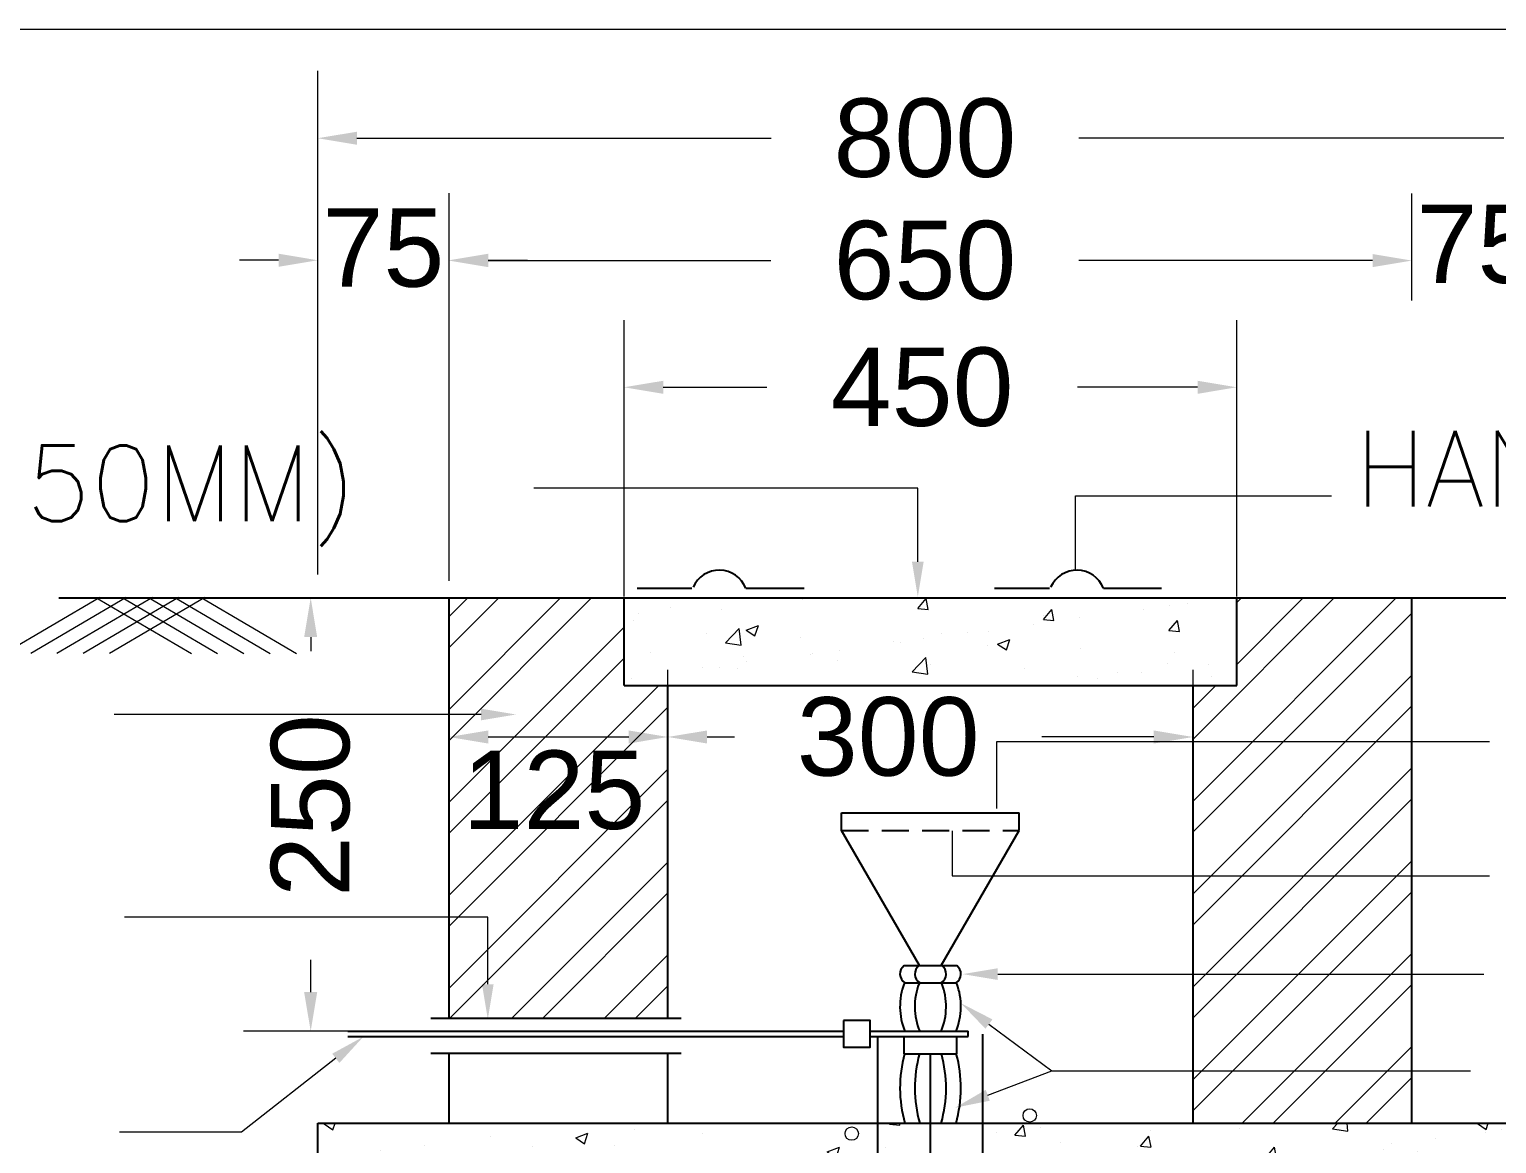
# Model space of a CAD drawing. Extents: x 3550807 to 4078732, y -628171 to -515859.
# Drawn here: x 3844095 to 3845536, y -539328 to -538234 of the extents above; entities that cross this region are included whole.
import ezdxf

# ---------------------------------------------------------------- set-up
doc = ezdxf.new("R2010")
doc.units = 0
doc.header["$LTSCALE"] = 6
doc.header["$MEASUREMENT"] = 0
doc.linetypes.add('CENTER', pattern=[50.8, 31.75, -6.35, 6.35, -6.35])
doc.linetypes.add('HIDDEN', pattern=[0.375, 0.25, -0.125])
doc.layers.get('0').update_dxf_attribs({"linetype": 'CONTINUOUS'})
doc.layers.add('ELECTRICAL', color=5, linetype='CONTINUOUS')
doc.layers.add('EP', color=3, linetype='CONTINUOUS')
for name, color, linetype, lineweight in [('HAT', 250, 'CONTINUOUS', 5), ('TXT', 7, 'CONTINUOUS', 18), ('WORKING', 113, 'CONTINUOUS', 0)]:
    doc.layers.add(name, color=color, linetype=linetype, lineweight=lineweight)
doc.styles.add('ARIAL', font='arial.ttf')
doc.styles.add('ROMANS', font='romans.shx')

# ---------------------------------------------------------------- blocks, each defined once
blk = doc.blocks.new('*X90')
at = {"color": 0}
for p, q in [((2622.87, 7607.97), (2686.59, 7671.69)), ((2622.87, 7661), (2633.56, 7671.69)), ((2622.87, 7590.29), (2704.27, 7671.69)), ((2622.87, 7643.33), (2651.23, 7671.69)), ((2622.87, 7554.94), (2722.87, 7654.94)), ((2622.87, 7537.26), (2722.87, 7637.26)), ((2622.87, 7501.9), (2742.66, 7621.69)), ((2622.87, 7484.23), (2747.87, 7609.23)), ((2622.87, 7448.87), (2747.87, 7573.87)), ((2623.37, 7431.69), (2747.87, 7556.19)), ((2658.72, 7431.69), (2747.87, 7520.84)), ((2676.4, 7431.69), (2747.87, 7503.16)), ((2711.75, 7431.69), (2747.87, 7467.8)), ((2729.43, 7431.69), (2747.87, 7450.13))]:
    blk.add_line(p, q, dxfattribs=at)
blk = doc.blocks.new('*X91')
at = {"color": 0}
for p, q in [((3047.87, 7555.67), (3163.89, 7671.69)), ((3047.87, 7591.03), (3128.53, 7671.69)), ((3072.87, 7633.71), (3110.85, 7671.69)), ((3072.87, 7669.06), (3075.5, 7671.69)), ((3047.87, 7537.99), (3172.87, 7662.99)), ((3047.87, 7502.64), (3172.87, 7627.64)), ((3047.87, 7608.71), (3060.85, 7621.69)), ((3047.87, 7484.96), (3172.87, 7609.96)), ((3047.87, 7449.61), (3172.87, 7574.61)), ((3047.87, 7431.93), (3172.87, 7556.93)), ((3047.87, 7396.57), (3172.87, 7521.57)), ((3047.87, 7378.9), (3172.87, 7503.9)), ((3076.02, 7371.69), (3172.87, 7468.54)), ((3093.7, 7371.69), (3172.87, 7450.86)), ((3129.05, 7371.69), (3172.87, 7415.51)), ((3146.73, 7371.69), (3172.87, 7397.83))]:
    blk.add_line(p, q, dxfattribs=at)
blk = doc.blocks.new('*X92')
at = {"color": 0}
for p, q in [((2551.51, 7371.27), (2552.61, 7371.69)), ((2551.51, 7371.27), (2556.48, 7367.91)), ((2556.49, 7367.91), (2557.76, 7371.69)), ((2564.68, 7371.46), (2564.68, 7371.46)), ((2728.73, 7368.13), (2728.73, 7368.13)), ((2874.42, 7371.07), (2874.95, 7371.69)), ((2874.42, 7371.07), (2880.4, 7370.54)), ((2880.41, 7370.54), (2880.19, 7371.69)), ((2946.15, 7364.79), (2950.97, 7370.54)), ((2952.13, 7364.27), (2950.98, 7370.53)), ((2960.49, 7369.45), (2960.49, 7369.45)), ((3074.51, 7368.53), (3074.51, 7368.53)), ((3127.46, 7368.49), (3130.53, 7371.69)), ((3127.46, 7368.49), (3136.36, 7367.11)), ((3136.36, 7367.11), (3135.83, 7371.69)), ((3210.38, 7371.49), (3210.92, 7371.69)), ((3210.38, 7371.49), (3215.36, 7368.13)), ((3215.36, 7368.13), (3216.56, 7371.69)), ((3224.18, 7368.19), (3224.18, 7368.19)), ((2646.48, 7364.09), (2646.48, 7364.09)), ((2695.22, 7363.26), (2702.22, 7365.95)), ((2695.22, 7363.26), (2700.19, 7359.9)), ((2700.2, 7359.9), (2702.23, 7365.95)), ((2767.77, 7365.51), (2767.77, 7365.51)), ((2935.46, 7366.15), (2935.46, 7366.15)), ((2946.15, 7364.79), (2952.13, 7364.27)), ((2972.29, 7360.66), (2972.29, 7360.66)), ((3017.87, 7358.52), (3022.7, 7364.26)), ((3023.86, 7357.99), (3022.7, 7364.26)), ((3023.63, 7367.7), (3023.63, 7367.7)), ((3161.27, 7359.9), (3161.27, 7359.9)), ((3186.31, 7363.2), (3186.31, 7363.2)), ((3215.11, 7366.59), (3215.11, 7366.59)), ((3226.72, 7361.75), (3226.72, 7361.75)), ((3234.19, 7351.94), (3241.98, 7360.06)), ((3243.09, 7350.56), (3241.98, 7360.05)), ((2583.58, 7355.8), (2583.58, 7355.8)), ((2608.61, 7359.1), (2608.61, 7359.1)), ((2665.92, 7352.07), (2665.92, 7352.07)), ((2670.41, 7358.12), (2670.41, 7358.12)), ((2717.26, 7359.11), (2717.26, 7359.11)), ((2834.43, 7352.85), (2834.43, 7352.85)), ((2838.93, 7355.25), (2845.93, 7357.94)), ((2838.93, 7355.25), (2843.91, 7351.9)), ((2843.91, 7351.89), (2845.94, 7357.94)), ((2872.3, 7357.84), (2872.3, 7357.84)), ((2920.35, 7353.16), (2920.35, 7353.16)), ((3016.19, 7358.52), (3016.19, 7358.52)), ((3017.87, 7358.52), (3023.85, 7357.99)), ((3089.6, 7352.24), (3094.42, 7357.99)), ((3089.6, 7352.24), (3095.58, 7351.72)), ((3095.58, 7351.72), (3094.43, 7357.98)), ((3098.12, 7351.59), (3098.12, 7351.59)), ((3156.79, 7356.58), (3156.79, 7356.58)), ((3161.33, 7345.97), (3166.15, 7351.71)), ((3167.31, 7345.44), (3166.15, 7351.71)), ((3176.21, 7355.35), (3176.21, 7355.35)), ((3234.19, 7351.94), (3243.08, 7350.56)), ((2598.71, 7348.01), (2598.71, 7348.01)), ((2607.1, 7337.29), (2614.89, 7345.4)), ((2612.09, 7348.11), (2612.09, 7348.11)), ((2613.98, 7344.57), (2613.98, 7344.57)), ((2616, 7335.9), (2614.89, 7345.4)), ((2652.1, 7345.76), (2652.1, 7345.76)), ((2705.48, 7343.5), (2705.48, 7343.5)), ((2809.4, 7349.56), (2809.4, 7349.56)), ((2869.84, 7346.76), (2869.84, 7346.76)), ((2957.87, 7348.51), (2957.87, 7348.51)), ((2982.65, 7347.24), (2989.65, 7349.93)), ((2982.65, 7347.24), (2987.62, 7343.89)), ((2987.63, 7343.88), (2989.65, 7349.93)), ((3035.21, 7343.31), (3035.21, 7343.31)), ((3060.25, 7346.6), (3060.25, 7346.6)), ((3098.47, 7346.57), (3098.47, 7346.57)), ((3124.86, 7348.31), (3124.86, 7348.31)), ((3161.33, 7345.97), (3167.3, 7345.44)), ((3233.05, 7339.69), (3237.87, 7345.44)), ((3239.04, 7339.16), (3237.88, 7345.43)), ((2553.77, 7338.1), (2553.77, 7338.1)), ((2563.47, 7338.17), (2563.47, 7338.17)), ((2566.42, 7336.84), (2566.42, 7336.84)), ((2607.1, 7337.29), (2615.99, 7335.91)), ((2619.8, 7334.58), (2619.8, 7334.58)), ((2708.37, 7336.26), (2708.37, 7336.26)), ((2746.24, 7341.24), (2746.24, 7341.24)), ((2758.86, 7341.25), (2758.86, 7341.25)), ((2812.24, 7338.99), (2812.24, 7338.99)), ((2818.49, 7339.72), (2818.49, 7339.72)), ((2865.62, 7336.73), (2865.62, 7336.73)), ((2972.06, 7334.99), (2972.06, 7334.99)), ((3040.15, 7336.56), (3040.15, 7336.56)), ((3072.93, 7340.81), (3072.93, 7340.81)), ((3126.36, 7339.23), (3133.36, 7341.92)), ((3126.36, 7339.23), (3131.33, 7335.88)), ((3131.34, 7335.88), (3133.37, 7341.92)), ((3233.05, 7339.69), (3239.03, 7339.17)), ((2601.39, 7320.95), (2606.21, 7326.69)), ((2607.38, 7320.42), (2606.22, 7326.69)), ((2611.2, 7331.01), (2618.2, 7333.69)), ((2611.2, 7331.01), (2616.17, 7327.65)), ((2616.18, 7327.65), (2618.21, 7333.69)), ((2673.18, 7332.32), (2673.18, 7332.32)), ((2683.33, 7332.96), (2683.33, 7332.96)), ((2713.82, 7320.73), (2721.61, 7328.85)), ((2722.72, 7319.35), (2721.62, 7328.85)), ((2726.56, 7330.07), (2726.56, 7330.07)), ((2766.56, 7332.22), (2766.56, 7332.22)), ((2779.94, 7327.81), (2779.94, 7327.81)), ((2841.24, 7328.49), (2841.24, 7328.49)), ((2919.01, 7334.48), (2919.01, 7334.48)), ((2934.18, 7330.01), (2934.18, 7330.01)), ((2971.07, 7327.37), (2971.07, 7327.37)), ((2972.39, 7332.22), (2972.39, 7332.22)), ((2981.83, 7326.55), (2981.83, 7326.55)), ((3022.42, 7334.41), (3022.42, 7334.41)), ((3025.77, 7329.97), (3025.77, 7329.97)), ((3079.15, 7327.71), (3079.15, 7327.71)), ((3197.88, 7328.74), (3197.88, 7328.74)), ((3225.5, 7328.46), (3225.5, 7328.46)), ((2582.3, 7319.66), (2582.3, 7319.66)), ((2601.39, 7320.95), (2607.37, 7320.42)), ((2620.18, 7324.65), (2620.18, 7324.65)), ((2664.7, 7318.78), (2664.7, 7318.78)), ((2673.12, 7314.67), (2677.94, 7320.42)), ((2679.1, 7314.15), (2677.95, 7320.42)), ((2713.82, 7320.73), (2722.72, 7319.36)), ((2716.05, 7325.82), (2716.05, 7325.82)), ((2754.91, 7323), (2761.91, 7325.69)), ((2754.91, 7323), (2759.88, 7319.64)), ((2759.89, 7319.64), (2761.92, 7325.68)), ((2782.92, 7318.48), (2782.92, 7318.48)), ((2833.33, 7325.56), (2833.33, 7325.56)), ((2846, 7318.4), (2846, 7318.4)), ((2919.13, 7319.87), (2919.13, 7319.87)), ((2940.09, 7321.05), (2940.09, 7321.05)), ((2993.47, 7318.79), (2993.47, 7318.79)), ((3132.54, 7325.46), (3132.54, 7325.46)), ((3134.97, 7320.46), (3134.97, 7320.46)), ((3160, 7323.76), (3160, 7323.76)), ((3174.99, 7322.06), (3174.99, 7322.06)), ((3185.92, 7323.2), (3185.92, 7323.2)), ((3194.98, 7321.59), (3194.98, 7321.59)), ((3239.3, 7320.95), (3239.3, 7320.95)), ((2557.27, 7316.36), (2557.27, 7316.36)), ((2612.76, 7311.28), (2612.76, 7311.28)), ((2673.12, 7314.67), (2679.1, 7314.15)), ((2744.85, 7308.4), (2749.67, 7314.14)), ((2750.83, 7307.87), (2749.67, 7314.14)), ((2783.09, 7310.11), (2783.09, 7310.11)), ((2808.12, 7313.41), (2808.12, 7313.41)), ((2820.55, 7304.18), (2828.34, 7312.3)), ((2829.45, 7302.8), (2828.34, 7312.3)), ((2868.62, 7313.47), (2868.62, 7313.47)), ((2923.52, 7316.54), (2923.52, 7316.54)), ((3042.34, 7306.98), (3049.34, 7309.67)), ((3046.86, 7316.54), (3046.86, 7316.54)), ((3047.32, 7303.62), (3049.34, 7309.67)), ((3071.81, 7312.15), (3071.81, 7312.15)), ((3100.24, 7314.28), (3100.24, 7314.28)), ((3123.65, 7315.02), (3123.65, 7315.02)), ((3136.66, 7311.58), (3136.66, 7311.58)), ((3153.62, 7312.02), (3153.62, 7312.02)), ((3207, 7309.77), (3207, 7309.77)), ((2562.25, 7304.88), (2562.25, 7304.88)), ((2719.93, 7301.8), (2719.93, 7301.8)), ((2724.6, 7308.47), (2724.6, 7308.47)), ((2744.85, 7308.4), (2750.82, 7307.87)), ((2816.57, 7302.12), (2821.39, 7307.87)), ((2816.57, 7302.12), (2822.55, 7301.6)), ((2817.28, 7306.43), (2817.28, 7306.43)), ((2820.55, 7304.18), (2829.44, 7302.8)), ((2822.55, 7301.6), (2821.4, 7307.87)), ((2865.2, 7306.53), (2865.2, 7306.53)), ((3008.91, 7303.87), (3008.91, 7303.87)), ((3021.2, 7301.12), (3021.2, 7301.12)), ((3033.94, 7307.16), (3033.94, 7307.16)), ((3042.34, 7306.98), (3047.31, 7303.63)), ((3071.71, 7307.52), (3071.71, 7307.52)), ((3078.34, 7301.57), (3078.34, 7301.57)), ((3186.05, 7298.97), (3193.05, 7301.66)), ((3191.03, 7295.61), (3193.06, 7301.66)), ((2578.82, 7297.18), (2578.82, 7297.18)), ((2632.2, 7294.93), (2632.2, 7294.93)), ((2657.03, 7293.52), (2657.03, 7293.52)), ((2666.28, 7298.46), (2666.28, 7298.46)), ((2670.89, 7290.74), (2677.89, 7293.43)), ((2675.87, 7287.39), (2677.9, 7293.43)), ((2682.06, 7296.81), (2682.06, 7296.81)), ((2685.58, 7292.67), (2685.58, 7292.67)), ((2765.34, 7298.93), (2765.34, 7298.93)), ((2806.88, 7296.52), (2806.88, 7296.52)), ((2927.27, 7287.63), (2935.06, 7295.75)), ((2936.17, 7286.25), (2935.07, 7295.75)), ((2945.75, 7295.55), (2945.75, 7295.55)), ((2960.02, 7289.57), (2964.84, 7295.32)), ((2966.01, 7289.05), (2964.85, 7295.31)), ((2969.86, 7294.08), (2969.86, 7294.08)), ((3186.05, 7298.97), (3191.02, 7295.62)), ((3224.29, 7295.18), (3224.29, 7295.18)), ((3234.72, 7297.62), (3234.72, 7297.62)), ((2593.87, 7285.2), (2593.87, 7285.2)), ((2607.96, 7288.45), (2607.96, 7288.45)), ((2663.49, 7285.49), (2663.49, 7285.49)), ((2670.89, 7290.74), (2675.86, 7287.39)), ((2714.83, 7292.53), (2714.83, 7292.53)), ((2738.96, 7290.41), (2738.96, 7290.41)), ((2748.56, 7286.51), (2748.56, 7286.51)), ((2792.35, 7288.16), (2792.35, 7288.16)), ((2814.6, 7282.74), (2821.6, 7285.42)), ((2819.58, 7279.38), (2821.61, 7285.42)), ((2845.73, 7285.9), (2845.73, 7285.9)), ((2882.84, 7287.27), (2882.84, 7287.27)), ((2917.92, 7286.58), (2917.92, 7286.58)), ((2927.27, 7287.63), (2936.17, 7286.25)), ((2960.02, 7289.57), (2966, 7289.05)), ((3020.02, 7291.56), (3020.02, 7291.56)), ((3031.75, 7283.3), (3036.57, 7289.04)), ((3037.73, 7282.77), (3036.58, 7289.04)), ((3133.69, 7284.32), (3133.69, 7284.32)), ((3171.57, 7289.3), (3171.57, 7289.3)), ((3173.78, 7288.77), (3173.78, 7288.77)), ((2549.64, 7278.44), (2549.64, 7278.44)), ((2556, 7280.22), (2556, 7280.22)), ((2611.55, 7277.99), (2611.55, 7277.99)), ((2690.24, 7276.5), (2690.24, 7276.5)), ((2814.6, 7282.74), (2819.58, 7279.38)), ((2819.69, 7278.96), (2819.69, 7278.96)), ((2867.41, 7280.18), (2867.41, 7280.18)), ((2952.49, 7281.39), (2952.49, 7281.39)), ((2958.31, 7274.73), (2965.32, 7277.42)), ((2961.71, 7281.55), (2961.71, 7281.55)), ((2963.4, 7271.69), (2965.32, 7277.41)), ((3005.88, 7279.14), (3005.88, 7279.14)), ((3031.75, 7283.3), (3037.73, 7282.77)), ((3034.58, 7271.69), (3041.78, 7279.2)), ((3042.66, 7271.69), (3041.79, 7279.19)), ((3059.26, 7276.88), (3059.26, 7276.88)), ((3103.48, 7277.02), (3108.3, 7282.77)), ((3103.48, 7277.02), (3109.45, 7276.5)), ((3109.46, 7276.5), (3108.3, 7282.76)), ((3108.66, 7281.02), (3108.66, 7281.02)), ((3122.43, 7281.73), (3122.43, 7281.73)), ((3176, 7271.69), (3180.02, 7276.49)), ((3180.91, 7271.69), (3180.03, 7276.49)), ((2781.82, 7273.97), (2781.82, 7273.97)), ((2816.06, 7273.14), (2816.06, 7273.14)), ((2958.31, 7274.73), (2962.81, 7271.69)), ((3045.51, 7272.71), (3045.51, 7272.71)), ((3070.49, 7274.23), (3070.49, 7274.23)), ((3112.64, 7274.63), (3112.64, 7274.63)), ((3166.02, 7272.37), (3166.02, 7272.37))]:
    blk.add_line(p, q, dxfattribs=at)
blk = doc.blocks.new('*X94')
at = {"color": 0}
for p, q in [((2794.03, 7671.33), (2794.03, 7671.33)), ((2821.79, 7671.69), (2824.9, 7671.42)), ((2824.9, 7671.42), (2824.85, 7671.69)), ((2890.65, 7665.67), (2895.47, 7671.41)), ((2896.63, 7665.14), (2895.47, 7671.41)), ((3020.91, 7671.44), (3020.91, 7671.44)), ((2730.88, 7663.02), (2730.88, 7663.02)), ((2749.44, 7666.4), (2749.44, 7666.4)), ((2778.72, 7665.12), (2778.72, 7665.12)), ((2890.65, 7665.67), (2896.63, 7665.14)), ((2962.37, 7659.39), (2967.19, 7665.14)), ((2962.59, 7661.43), (2962.59, 7661.43)), ((2968.36, 7658.87), (2967.2, 7665.14)), ((3019.85, 7665.09), (3019.85, 7665.09)), ((3034.58, 7667.31), (3034.58, 7667.31)), ((3044.88, 7668.38), (3044.88, 7668.38)), ((2728.21, 7658.71), (2728.21, 7658.71)), ((2780.77, 7646.07), (2788.56, 7654.19)), ((2789.67, 7644.69), (2788.57, 7654.19)), ((2792.55, 7653.32), (2799.55, 7656.01)), ((2792.55, 7653.32), (2797.52, 7649.96)), ((2797.53, 7649.96), (2799.55, 7656.01)), ((2956.7, 7656.77), (2956.7, 7656.77)), ((2962.37, 7659.39), (2968.35, 7658.87)), ((2983.23, 7660.26), (2983.23, 7660.26)), ((3034.1, 7653.12), (3038.92, 7658.86)), ((3034.1, 7653.12), (3040.08, 7652.59)), ((3040.08, 7652.59), (3038.93, 7658.86)), ((2770.2, 7651.55), (2770.2, 7651.55)), ((2780.77, 7646.07), (2789.67, 7644.69)), ((2823.58, 7649.29), (2823.58, 7649.29)), ((2876.97, 7647.04), (2876.97, 7647.04)), ((2880.78, 7646.36), (2880.78, 7646.36)), ((2893.79, 7648.49), (2893.79, 7648.49)), ((2904.27, 7651.42), (2904.27, 7651.42)), ((2918.82, 7651.78), (2918.82, 7651.78)), ((2930.35, 7644.78), (2930.35, 7644.78)), ((2931.29, 7652.77), (2931.29, 7652.77)), ((2936.26, 7645.31), (2943.26, 7648)), ((2936.26, 7645.31), (2941.23, 7641.96)), ((2941.24, 7641.95), (2943.27, 7648)), ((2737.9, 7640.37), (2737.9, 7640.37)), ((2791.29, 7638.12), (2791.29, 7638.12)), ((2829.44, 7639.32), (2829.44, 7639.32)), ((2830.63, 7640.17), (2830.63, 7640.17)), ((2845.95, 7641.41), (2845.95, 7641.41)), ((2887.5, 7629.52), (2895.29, 7637.64)), ((2896.4, 7628.14), (2895.29, 7637.64)), ((2983.73, 7642.53), (2983.73, 7642.53)), ((3037.11, 7640.27), (3037.11, 7640.27)), ((2767.73, 7631.89), (2767.73, 7631.89)), ((2777.5, 7631.83), (2777.5, 7631.83)), ((2787.64, 7631.4), (2787.64, 7631.4)), ((2792.76, 7635.19), (2792.76, 7635.19)), ((2844.67, 7635.86), (2844.67, 7635.86)), ((2887.5, 7629.52), (2896.39, 7628.14)), ((2898.05, 7633.6), (2898.05, 7633.6)), ((2951.43, 7631.35), (2951.43, 7631.35)), ((3004.82, 7629.09), (3004.82, 7629.09)), ((3018.58, 7628.94), (3018.58, 7628.94)), ((3033.36, 7634.02), (3033.36, 7634.02)), ((3056.45, 7633.93), (3056.45, 7633.93)), ((2726.99, 7625.42), (2726.99, 7625.42)), ((2982.02, 7626.97), (2982.02, 7626.97)), ((2993.54, 7625.64), (2993.54, 7625.64)), ((3058.2, 7626.84), (3058.2, 7626.84))]:
    blk.add_line(p, q, dxfattribs=at)
blk = doc.blocks.new('Earthing')
at = {"layer": 'ELECTRICAL'}
for p, q in [((-471.222, 307.068), (-376.452, 307.068)), ((-449.455, 283.631), (-449.455, 307.068)), ((-439.689, 302.185), (-439.689, 307.068)), ((-438.968, 307.606), (-435.904, 307.606)), ((-432.902, 307.606), (-429.65, 307.606)), ((-419.02, 307.606), (-415.955, 307.606)), ((-412.953, 307.606), (-409.701, 307.606)), ((-405.51, 302.185), (-405.51, 307.068)), ((-395.744, 277.771), (-395.744, 307.068)), ((-439.689, 302.185), (-405.51, 302.185)), ((-437.248, 283.631), (-437.248, 302.185)), ((-407.951, 277.771), (-407.951, 302.185)), ((-427.556, 295.074), (-417.643, 295.074)), ((-427.556, 294.097), (-427.556, 295.074)), ((-417.643, 294.097), (-417.643, 295.074)), ((-423.204, 286.56), (-427.556, 294.097)), ((-421.995, 286.56), (-417.643, 294.097)), ((-424.064, 286.56), (-421.135, 286.56)), ((-424.028, 285.595), (-421.171, 285.595)), ((-450.474, 283.631), (-436.512, 283.631)), ((-455.106, 282.898), (-427.445, 282.898)), ((-455.106, 282.607), (-427.445, 282.607)), ((-425.965, 282.898), (-420.495, 282.898)), ((-425.965, 282.607), (-420.495, 282.607)), ((-425.529, 241.142), (-425.529, 282.607)), ((-424.064, 281.63), (-424.064, 282.607)), ((-421.135, 281.63), (-421.135, 282.607)), ((-420.495, 282.607), (-420.495, 282.898)), ((-419.67, 248.463), (-419.67, 282.737)), ((-450.474, 281.678), (-436.512, 281.678)), ((-449.455, 277.771), (-449.455, 281.678)), ((-437.248, 277.771), (-437.248, 281.678)), ((-424.064, 281.63), (-421.135, 281.63)), ((-456.779, 277.771), (-388.42, 277.771)), ((-456.779, 268.006), (-456.779, 277.771))]:
    blk.add_line(p, q, dxfattribs=at)
at = {"layer": 'ELECTRICAL', "linetype": 'HIDDEN'}
blk.add_line((-427.556, 294.097), (-417.643, 294.097), dxfattribs=at)
at = {"layer": 'ELECTRICAL', "linetype": 'CENTER'}
blk.add_line((-422.599, 97.155), (-422.599, 281.63), dxfattribs=at)
at = {"layer": 'ELECTRICAL'}
blk.add_lwpolyline([(-427.445, 283.488), (-427.445, 282.009), (-425.965, 282.009), (-425.965, 283.488)], close=True, dxfattribs=at)
for centre, radius, start, end in [((-434.385, 307.017), 1.596, 21.67242, 155.8916), ((-414.436, 307.017), 1.596, 21.67242, 155.8916), ((-423.715, 286.09), 0.585, 126.61626, 237.68151), ((-422.888, 286.09), 0.585, 126.61626, 237.68151), ((-422.311, 286.09), 0.585, 302.31849, 53.38374), ((-421.484, 286.09), 0.585, 302.31849, 53.38374), ((-420.685, 284.275), 3.615, 159.17195, 202.38542), ((-419.858, 284.275), 3.615, 159.17195, 202.38542), ((-425.341, 284.275), 3.615, 337.61458, 20.82805), ((-424.514, 284.275), 3.615, 337.61458, 20.82805), ((-417.159, 279.725), 7.141, 164.52542, 195.87798), ((-416.332, 279.725), 7.141, 164.52542, 195.87798), ((-428.867, 279.725), 7.141, 344.12202, 15.47458), ((-428.04, 279.725), 7.141, 344.12202, 15.47458)]:
    blk.add_arc(centre, radius, start, end, dxfattribs=at)
at = {"layer": 'HAT'}
for p, q in [((-468.937, 307.097), (-474.259, 303.964)), ((-467.472, 307.097), (-472.794, 303.964)), ((-466.007, 307.097), (-471.329, 303.964)), ((-464.543, 307.097), (-469.865, 303.964)), ((-469.153, 307.097), (-463.831, 303.964)), ((-463.078, 307.097), (-468.4, 303.964)), ((-467.688, 307.097), (-462.366, 303.964)), ((-466.223, 307.097), (-460.901, 303.964)), ((-464.758, 307.097), (-459.436, 303.964)), ((-463.293, 307.097), (-457.971, 303.964))]:
    blk.add_line(p, q, dxfattribs=at)
for centre in [(-417.062, 278.2), (-426.992, 277.187)]:
    blk.add_circle(centre, 0.373, dxfattribs=at)
at = {"layer": 'TXT', "color": 7}
for p, q in [((-542.465, 338.78), (-274.966, 338.78)), ((-423.304, 313.188), (-444.732, 313.188)), ((-423.304, 309.085), (-423.304, 313.188)), ((-414.503, 312.761), (-400.221, 312.761)), ((-414.503, 308.67), (-414.503, 312.761)), ((-447.668, 300.564), (-468.14, 300.564)), ((-418.897, 299.061), (-391.419, 299.061)), ((-418.897, 295.317), (-418.897, 299.061)), ((-421.395, 294.068), (-421.395, 291.572)), ((-421.395, 291.572), (-391.419, 291.572)), ((-447.293, 289.266), (-467.555, 289.266)), ((-447.293, 285.521), (-447.293, 289.266)), ((-418.842, 286.084), (-391.724, 286.084)), ((-419.336, 283.298), (-415.823, 280.684)), ((-455.774, 281.387), (-461.035, 277.267)), ((-419.401, 279.326), (-415.823, 280.684)), ((-415.823, 280.684), (-392.48, 280.684)), ((-461.035, 277.267), (-467.834, 277.267))]:
    blk.add_line(p, q, dxfattribs=at)
at = {"layer": 'TXT', "color": 3}
for points in [[(-422.979, 309.085), (-423.63, 309.085), (-423.304, 307.132)], [(-447.668, 300.89), (-447.668, 300.239), (-445.715, 300.564)], [(-418.842, 285.759), (-418.842, 286.41), (-420.795, 286.084)], [(-446.967, 285.521), (-447.618, 285.521), (-447.293, 283.567)], [(-419.53, 283.037), (-419.142, 283.559), (-420.903, 284.464)], [(-455.975, 281.644), (-455.574, 281.131), (-454.237, 282.592)], [(-419.286, 279.021), (-419.517, 279.63), (-421.227, 278.632)]]:
    blk.add_solid(points, dxfattribs=at)
at = {"layer": 'WORKING', "color": 8, "linetype": 'ByBlock', "lineweight": 9}
for p, q in [((-456.779, 308.374), (-456.779, 336.456)), ((-456.779, 323.705), (-456.779, 329.649)), ((-449.455, 308.023), (-449.455, 329.649)), ((-449.455, 308.023), (-449.455, 329.631)), ((-395.744, 323.657), (-395.744, 329.631)), ((-395.744, 323.657), (-395.744, 329.631)), ((-439.689, 307.146), (-439.689, 322.565)), ((-405.51, 307.146), (-405.51, 322.565)), ((-453.111, 307.068), (-460.925, 307.068)), ((-449.455, 295.487), (-449.455, 303.06)), ((-437.248, 295.487), (-437.248, 303.06)), ((-437.248, 297.491), (-437.248, 303.06)), ((-407.951, 297.491), (-407.951, 303.06)), ((-453.111, 282.898), (-460.925, 282.898))]:
    blk.add_line(p, q, dxfattribs=at)
at = {"layer": 'WORKING', "color": 8, "linetype": 'ByBlock'}
for p, q in [((-454.592, 332.706), (-431.487, 332.706)), ((-390.607, 332.706), (-414.329, 332.706)), ((-458.967, 325.899), (-461.154, 325.899)), ((-447.267, 325.899), (-445.08, 325.899)), ((-447.267, 325.881), (-431.495, 325.881)), ((-397.932, 325.881), (-414.32, 325.881)), ((-397.932, 325.881), (-400.119, 325.881)), ((-437.502, 318.815), (-431.728, 318.815)), ((-407.697, 318.815), (-414.401, 318.815)), ((-457.175, 304.881), (-457.175, 304.098)), ((-447.267, 299.31), (-439.435, 299.31)), ((-435.06, 299.31), (-433.531, 299.31)), ((-410.139, 299.31), (-416.382, 299.31)), ((-457.175, 285.086), (-457.175, 286.872))]:
    blk.add_line(p, q, dxfattribs=at)
for points in [[(-454.592, 333.07), (-454.592, 332.341), (-456.779, 332.706)], [(-458.967, 326.264), (-458.967, 325.535), (-456.779, 325.899)], [(-447.267, 326.264), (-447.267, 325.535), (-449.455, 325.899)], [(-447.267, 326.245), (-447.267, 325.516), (-449.455, 325.881)], [(-397.932, 326.245), (-397.932, 325.516), (-395.744, 325.881)], [(-397.932, 326.245), (-397.932, 325.516), (-395.744, 325.881)], [(-437.502, 319.179), (-437.502, 318.45), (-439.689, 318.815)], [(-407.697, 319.179), (-407.697, 318.45), (-405.51, 318.815)], [(-457.54, 304.881), (-456.811, 304.881), (-457.175, 307.068)], [(-447.267, 299.674), (-447.267, 298.945), (-449.455, 299.31)], [(-439.435, 299.674), (-439.435, 298.945), (-437.248, 299.31)], [(-435.06, 299.674), (-435.06, 298.945), (-437.248, 299.31)], [(-410.139, 299.674), (-410.139, 298.945), (-407.951, 299.31)], [(-457.54, 285.086), (-456.811, 285.086), (-457.175, 282.898)]]:
    blk.add_solid(points, dxfattribs=at)
at = {"layer": 'HAT', "xscale": 0.0976562640903461, "yscale": 0.0976562640903461, "zscale": 0.0976562640903461}
for name in ['*X90', '*X94', '*X91', '*X92']:
    blk.add_blockref(name, (-705.594, -442.121), dxfattribs=at)
at = {"layer": 'TXT', "color": 7, "style": 'ROMANS'}
for s, height, p in [('CI COVER (450X450MM)', 4.21875, (-522.963, 311.351)), ('HANDLE', 4.2188, (-398.93, 312.167))]:
    blk.add_text(s, height=height, dxfattribs=at).set_placement(p)
at = {"layer": 'WORKING', "color": 7, "linetype": 'ByBlock', "char_height": 4.375, "attachment_point": 5, "style": 'ARIAL'}
for s, insert in [('\\A1;800', (-422.908, 332.706)), ('\\A1;75', (-453.117, 326.583)), ('\\A1;75', (-392.082, 326.783)), ('\\A1;650', (-422.908, 325.881)), ('\\A1;450', (-423.064, 318.815)), ('\\A1;300', (-424.957, 299.31)), ('\\A1;125', (-443.606, 296.336))]:
    blk.add_mtext(s, dxfattribs=dict(at, insert=insert))
at = {"layer": 'WORKING', "color": 7, "linetype": 'ByBlock', "insert": (-457.175, 295.485), "char_height": 4.375, "attachment_point": 5, "rotation": 90, "style": 'ARIAL'}
blk.add_mtext('\\A1;250', dxfattribs=at)

msp = doc.modelspace()

# ---------------------------------------------------------------- block references
at = {"layer": 'EP', "color": 7, "linetype": 'ByBlock', "xscale": 17.600327341887, "yscale": 17.600327341887, "zscale": 17.600327341887}
msp.add_blockref('Earthing', (3852417.6, -544196.6), dxfattribs=at)

doc.saveas('drawing.dxf')
